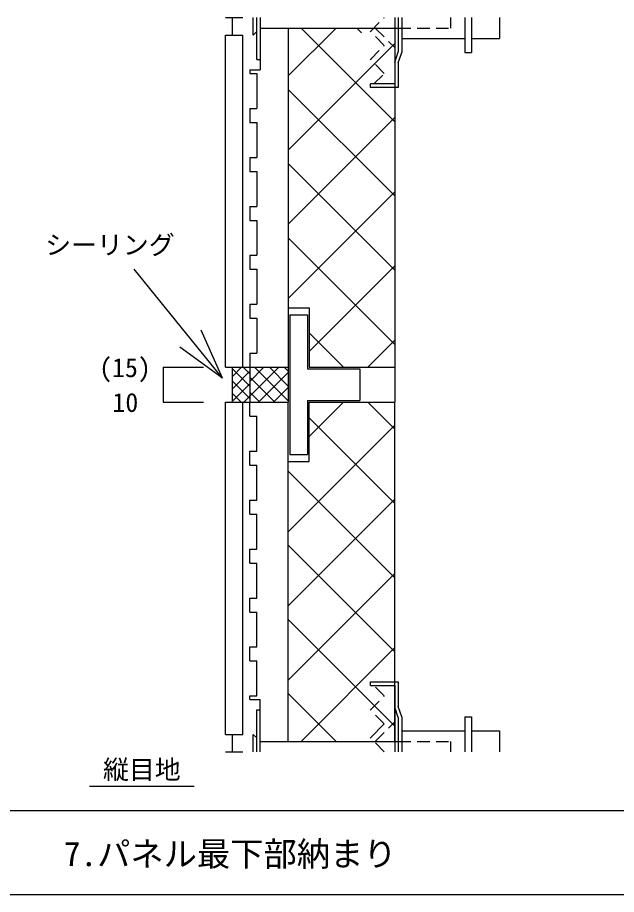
# Model space of a CAD drawing. Units: millimetres on the paper, enlarged 10 times, with parts at other scales. Extents: x 3821 to 7821, y 4568 to 7368.
# Drawn here: x 5155 to 5727, y 5588 to 6424 of the extents above; entities that cross this region are included whole.
import ezdxf
from ezdxf.enums import TextEntityAlignment as Align

# ---------------------------------------------------------------- set-up
doc = ezdxf.new("R2010")
doc.units = ezdxf.units.MM
doc.header["$LTSCALE"] = 10
doc.linetypes.add('DASHED1', pattern=[1.8, 1.2, -0.6])
for name, color, linetype in [('0-0', 7, 'Continuous'), ('1-0', 7, 'Continuous'), ('1-1', 7, 'Continuous'), ('1-2', 4, 'Continuous')]:
    doc.layers.add(name, color=color, linetype=linetype)
doc.styles.add('ＭＳ ゴシック', font='')
doc.styles.get('ＭＳ ゴシック').set_extended_font_data('MS Gothic')

msp = doc.modelspace()

# ---------------------------------------------------------------- linework, layer by layer
at = {"layer": '0-0'}
for p, q in [((3820.85, 5668.18), (6487.52, 5668.18)), ((3820.85, 5588.18), (6487.52, 5588.18))]:
    msp.add_line(p, q, dxfattribs=at)
at = {"layer": '1-0', "color": 4}
msp.add_line((5223.76, 5691.33), (5323.76, 5691.33), dxfattribs=at)
at = {"layer": '1-1'}
for p, q in [((5353.46, 6424.08), (5370.13, 6424.08)), ((5353.46, 6424.08), (5353.46, 6424.08)), ((5360.13, 6407.41), (5360.13, 6424.08)), ((5370.13, 6424.08), (5370.13, 6424.08)), ((5380.13, 6407.41), (5380.13, 6424.08)), ((5383.46, 6384.08), (5383.46, 6424.08)), ((5386.8, 6424.08), (5386.8, 6374.08)), ((5515.13, 6424.08), (5515.13, 6381.29)), ((5518.46, 6424.08), (5518.46, 6391.29)), ((5521.8, 6424.08), (5521.8, 6390.75)), ((5581.8, 6424.08), (5581.8, 6390.75)), ((5588.46, 6424.08), (5588.46, 6390.75)), ((5615.13, 6424.08), (5615.13, 6404.08)), ((5386.8, 6414.08), (5518.46, 6414.08)), ((5413.46, 6414.08), (5413.46, 6090.75)), ((5459.04, 6414.08), (5413.46, 6368.5)), ((5425.73, 6414.08), (5515.13, 6324.68)), ((5515.13, 6414.08), (5515.13, 6090.75)), ((5353.46, 6407.41), (5370.13, 6407.41)), ((5353.46, 6257.41), (5353.46, 6407.41)), ((5370.13, 6257.41), (5370.13, 6407.41)), ((5380.13, 6407.41), (5383.46, 6410.75)), ((5521.8, 6404.08), (5581.8, 6404.08)), ((5588.46, 6404.08), (5615.13, 6404.08)), ((5515.13, 6399.46), (5413.46, 6297.79)), ((5515.13, 6381.29), (5518.46, 6391.29)), ((5518.46, 6380.75), (5521.8, 6390.75)), ((5581.8, 6390.75), (5588.46, 6390.75)), ((5383.46, 6384.08), (5386.8, 6384.08)), ((5515.13, 6381.29), (5515.13, 6360.75)), ((5518.46, 6380.75), (5518.46, 6357.41)), ((5376.8, 6374.08), (5386.8, 6374.08)), ((5376.8, 6374.08), (5376.8, 6370.75)), ((5376.8, 6370.75), (5383.46, 6370.75)), ((5383.46, 6370.75), (5383.46, 6337.41)), ((5413.46, 6355.63), (5515.13, 6253.97)), ((5491.8, 6357.41), (5491.8, 6360.75)), ((5515.13, 6360.75), (5491.8, 6360.75)), ((5518.46, 6357.41), (5491.8, 6357.41)), ((5376.8, 6337.41), (5383.46, 6337.41)), ((5376.8, 6337.41), (5376.8, 6324.08)), ((5515.13, 6328.75), (5413.46, 6227.08)), ((5376.8, 6324.08), (5383.46, 6324.08)), ((5383.46, 6324.08), (5383.46, 6290.75)), ((5376.8, 6290.75), (5383.46, 6290.75)), ((5376.8, 6290.75), (5376.8, 6277.41)), ((5413.46, 6284.92), (5515.13, 6183.26)), ((5376.8, 6277.41), (5383.46, 6277.41)), ((5383.46, 6277.41), (5383.46, 6244.08)), ((5353.46, 6090.75), (5353.46, 6257.41)), ((5370.13, 6090.75), (5370.13, 6257.41)), ((5515.13, 6258.04), (5413.46, 6156.37)), ((5376.8, 6244.08), (5383.46, 6244.08)), ((5376.8, 6244.08), (5376.8, 6230.75)), ((5376.8, 6230.75), (5383.46, 6230.75)), ((5383.46, 6230.75), (5383.46, 6197.41)), ((5413.46, 6214.21), (5515.13, 6112.55)), ((5376.8, 6197.41), (5383.46, 6197.41)), ((5376.8, 6197.41), (5376.8, 6184.08)), ((5515.13, 6187.33), (5433.46, 6105.66)), ((5350.6, 6080.47), (5266.42, 6184.28)), ((5376.8, 6184.08), (5383.46, 6184.08)), ((5383.46, 6184.08), (5383.46, 6150.75)), ((5376.8, 6150.75), (5383.46, 6150.75)), ((5376.8, 6150.75), (5376.8, 6137.41)), ((5413.46, 6147.41), (5433.46, 6147.41)), ((5433.46, 6147.41), (5433.46, 6090.75)), ((5376.8, 6137.41), (5383.46, 6137.41)), ((5383.46, 6137.41), (5383.46, 6104.08)), ((5415.13, 6140.75), (5415.13, 6007.41)), ((5415.13, 6140.75), (5431.8, 6140.75)), ((5431.8, 6140.75), (5431.8, 6089.08)), ((5350.6, 6080.47), (5330.23, 6126.14)), ((5433.46, 6123.5), (5466.22, 6090.75)), ((5515.13, 6116.62), (5489.26, 6090.75)), ((5350.6, 6080.47), (5310.13, 6109.84)), ((5376.8, 6104.08), (5383.46, 6104.08)), ((5376.8, 6104.08), (5376.8, 6090.75)), ((5294.43, 6090.75), (5332.48, 6090.75)), ((5294.43, 6057.41), (5294.43, 6090.75)), ((5353.46, 6090.75), (5376.8, 6090.75)), ((5360.13, 6057.41), (5360.13, 6090.75)), ((5360.13, 6081.97), (5368.91, 6090.75)), ((5376.8, 6072.59), (5360.13, 6089.26)), ((5360.13, 6070.19), (5376.8, 6086.85)), ((5376.8, 6084.38), (5370.43, 6090.75)), ((5376.8, 6090.75), (5413.46, 6090.75)), ((5376.8, 6090.75), (5376.8, 6057.41)), ((5404.41, 6090.75), (5376.8, 6063.13)), ((5390.27, 6090.75), (5376.8, 6077.28)), ((5381.37, 6090.75), (5413.46, 6058.65)), ((5413.46, 6085.66), (5385.22, 6057.41)), ((5395.51, 6090.75), (5413.46, 6072.79)), ((5409.65, 6090.75), (5413.46, 6086.93)), ((5413.46, 6090.75), (5413.46, 6057.41)), ((5431.8, 6089.08), (5481.8, 6089.08)), ((5433.46, 6090.75), (5515.13, 6090.75)), ((5481.8, 6089.08), (5481.8, 6059.08)), ((5515.13, 6090.75), (5515.13, 6057.41)), ((5376.8, 6060.81), (5360.13, 6077.47)), ((5376.8, 6081.17), (5400.56, 6057.41)), ((5360.13, 6058.4), (5376.8, 6075.07)), ((5413.46, 6071.52), (5399.36, 6057.41)), ((5368.41, 6057.41), (5360.13, 6065.69)), ((5370.93, 6057.41), (5376.8, 6063.28)), ((5376.8, 6067.03), (5386.42, 6057.41)), ((5294.43, 6057.41), (5332.48, 6057.41)), ((5353.46, 6057.41), (5376.8, 6057.41)), ((5353.46, 5907.41), (5353.46, 6057.41)), ((5370.13, 5907.41), (5370.13, 6057.41)), ((5376.8, 6057.41), (5413.46, 6057.41)), ((5376.8, 6044.08), (5376.8, 6057.41)), ((5413.46, 5734.08), (5413.46, 6057.41)), ((5431.8, 6059.08), (5431.8, 6007.41)), ((5431.8, 6059.08), (5481.8, 6059.08)), ((5433.46, 6057.41), (5515.13, 6057.41)), ((5433.46, 6024.66), (5466.22, 6057.41)), ((5515.13, 6031.55), (5489.26, 6057.41)), ((5515.13, 5734.08), (5515.13, 6057.41)), ((5376.8, 6044.08), (5383.46, 6044.08)), ((5383.46, 6010.75), (5383.46, 6044.08)), ((5413.46, 5933.95), (5515.13, 6035.62)), ((5515.13, 5960.84), (5433.46, 6042.5)), ((5376.8, 6010.75), (5383.46, 6010.75)), ((5376.8, 5997.41), (5376.8, 6010.75)), ((5415.13, 6007.41), (5431.8, 6007.41)), ((5376.8, 5997.41), (5383.46, 5997.41)), ((5383.46, 5964.08), (5383.46, 5997.41)), ((5515.13, 5890.12), (5413.46, 5991.79)), ((5376.8, 5964.08), (5383.46, 5964.08)), ((5376.8, 5950.75), (5376.8, 5964.08)), ((5413.46, 5863.24), (5515.13, 5964.9)), ((5376.8, 5950.75), (5383.46, 5950.75)), ((5383.46, 5917.41), (5383.46, 5950.75)), ((5515.13, 5819.41), (5413.46, 5921.08)), ((5376.8, 5917.41), (5383.46, 5917.41)), ((5376.8, 5904.08), (5376.8, 5917.41)), ((5353.46, 5740.75), (5353.46, 5907.41)), ((5370.13, 5740.75), (5370.13, 5907.41)), ((5376.8, 5904.08), (5383.46, 5904.08)), ((5383.46, 5870.75), (5383.46, 5904.08)), ((5413.46, 5792.53), (5515.13, 5894.19)), ((5376.8, 5870.75), (5383.46, 5870.75)), ((5376.8, 5857.41), (5376.8, 5870.75)), ((5376.8, 5857.41), (5383.46, 5857.41)), ((5383.46, 5824.08), (5383.46, 5857.41)), ((5515.13, 5748.7), (5413.46, 5850.37)), ((5376.8, 5824.08), (5383.46, 5824.08)), ((5376.8, 5810.75), (5376.8, 5824.08)), ((5425.73, 5734.08), (5515.13, 5823.48)), ((5376.8, 5810.75), (5383.46, 5810.75)), ((5383.46, 5777.41), (5383.46, 5810.75)), ((5491.8, 5787.41), (5491.8, 5790.75)), ((5491.8, 5790.75), (5518.46, 5790.75)), ((5491.8, 5787.41), (5515.13, 5787.41)), ((5515.13, 5787.41), (5515.13, 5766.87)), ((5518.46, 5790.75), (5518.46, 5767.41)), ((5376.8, 5777.41), (5383.46, 5777.41)), ((5376.8, 5774.08), (5376.8, 5777.41)), ((5459.04, 5734.08), (5413.46, 5779.66)), ((5376.8, 5774.08), (5386.8, 5774.08)), ((5386.8, 5724.08), (5386.8, 5774.08)), ((5383.46, 5764.08), (5386.8, 5764.08)), ((5383.46, 5724.08), (5383.46, 5764.08)), ((5515.13, 5766.87), (5515.13, 5724.08)), ((5518.46, 5756.87), (5515.13, 5766.87)), ((5521.8, 5757.41), (5518.46, 5767.41)), ((5518.46, 5756.87), (5518.46, 5724.08)), ((5521.8, 5757.41), (5521.8, 5724.08)), ((5581.8, 5757.41), (5588.46, 5757.41)), ((5581.8, 5757.41), (5581.8, 5724.08)), ((5588.46, 5757.41), (5588.46, 5724.08)), ((5491.8, 5737.41), (5505.13, 5750.75)), ((5521.8, 5744.08), (5581.8, 5744.08)), ((5588.46, 5744.08), (5615.13, 5744.08)), ((5615.13, 5744.08), (5615.13, 5724.08)), ((5353.46, 5740.75), (5370.13, 5740.75)), ((5360.13, 5724.08), (5360.13, 5740.75)), ((5380.13, 5740.75), (5383.46, 5737.41)), ((5380.13, 5724.08), (5380.13, 5740.75)), ((5386.8, 5734.08), (5518.46, 5734.08)), ((5353.46, 5724.08), (5370.13, 5724.08))]:
    msp.add_line(p, q, dxfattribs=at)
at = {"layer": '1-1', "linetype": 'DASHED1'}
for p, q in [((5491.8, 6410.75), (5505.13, 6424.08)), ((5505.13, 6424.08), (5505.13, 6424.08)), ((5568.46, 6414.08), (5568.46, 6424.08)), ((5483.51, 6409.61), (5479.04, 6414.08)), ((5496.44, 6414.08), (5515.13, 6395.39)), ((5518.46, 6414.08), (5568.46, 6414.08)), ((5505.13, 6397.41), (5491.8, 6410.75)), ((5491.8, 6384.08), (5505.13, 6397.41)), ((5505.13, 6370.75), (5491.8, 6384.08)), ((5495.13, 6360.75), (5505.13, 6370.75)), ((5505.13, 5777.41), (5495.13, 5787.41)), ((5491.8, 5764.08), (5505.13, 5777.41)), ((5505.13, 5750.75), (5491.8, 5764.08)), ((5496.44, 5734.08), (5515.13, 5752.77)), ((5496.44, 5734.08), (5515.13, 5752.77)), ((5505.13, 5724.08), (5491.8, 5737.41)), ((5518.46, 5734.08), (5568.46, 5734.08)), ((5568.46, 5724.08), (5568.46, 5734.08))]:
    msp.add_line(p, q, dxfattribs=at)
at = {"layer": '1-1'}
msp.add_lwpolyline([(5413.46, 6000.75), (5433.46, 6000.75), (5433.46, 6057.41)], dxfattribs=at)
at = {"layer": '1-2'}
for p, q in [((5294.23, 6090.75), (5294.63, 6090.75)), ((5414.93, 6074.08), (5415.33, 6074.08)), ((5294.23, 6057.41), (5294.63, 6057.41))]:
    msp.add_line(p, q, dxfattribs=at)

# ---------------------------------------------------------------- texts
at = {"layer": '0-0', "style": 'ＭＳ ゴシック'}
msp.add_text('7.パネル最下部納まり', height=23.28, dxfattribs=at).set_placement((5199.4, 5608.18), align=Align.BOTTOM_LEFT)
at = {"layer": '1-0', "style": 'ＭＳ ゴシック'}
msp.add_text('縦目地', height=18.1, dxfattribs=at).set_placement((5236.72, 5692.72), align=Align.BOTTOM_LEFT)
at = {"layer": '1-1', "style": 'ＭＳ ゴシック'}
for s, p in [('シーリング', (5181.61, 6192.88)), ('(15)', (5233.04, 6075.85)), ('10', (5245.73, 6042.69))]:
    msp.add_text(s, height=18.1, dxfattribs=at).set_placement(p, align=Align.BOTTOM_LEFT)

doc.saveas('drawing.dxf')
